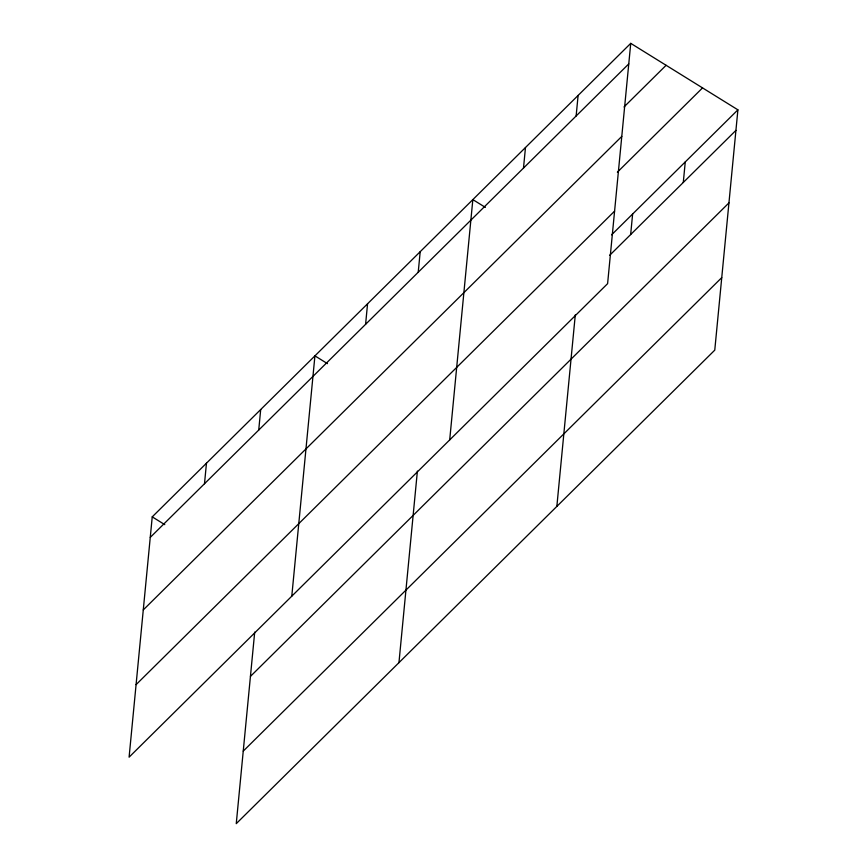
<?xml version="1.0" encoding="UTF-8"?>
<svg xmlns="http://www.w3.org/2000/svg" width="867" height="867" viewBox="0 0 867 867"><rect width="100%" height="100%" fill="white"/><g stroke="black" fill="none" stroke-linecap="round" stroke-linejoin="round"><path stroke-width="1.3" d="M630.742 43.35L152.234 516.862L129.096 757.162L607.604 283.65L630.742 43.35L737.904 109.838L714.766 350.138L236.257 823.65L254.703 632.097M204.493 483.743L206.465 463.195M258.724 430.075L260.696 409.527M291.789 596.171L314.927 355.86L327.477 363.652M365.592 324.323L367.565 303.775M418.219 272.238L420.202 251.69M398.95 662.659L417.395 471.106M449.702 439.905L472.84 199.605L485.39 207.397M523.495 168.068L525.478 147.52M576.132 115.983L578.105 95.435M556.852 506.404L575.298 314.84M630.656 234.556L632.628 214.008M683.283 182.471L685.266 161.923M150.262 537.399L628.77 63.898M624.002 106.955L666.105 65.296M143.272 609.924L621.78 136.412M617.369 172.186L702.541 87.903M136.086 684.637L614.595 211.136M611.571 234.849L737.904 109.838M609.599 255.386L735.92 130.386M250.433 676.412L728.941 202.9M243.237 751.125L721.745 277.624M152.234 516.862L164.784 524.643"/></g></svg>
